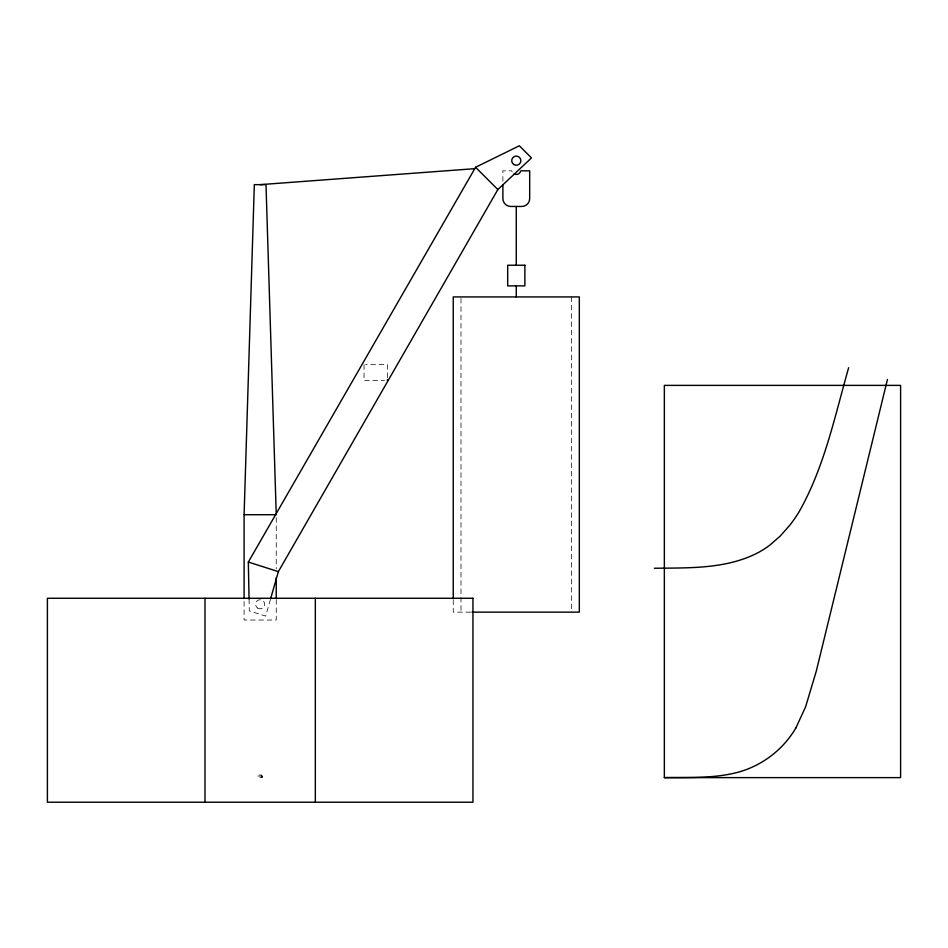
<?xml version="1.0" encoding="UTF-8"?>
<svg xmlns="http://www.w3.org/2000/svg" width="948" height="948" viewBox="0 0 948 948"><rect width="100%" height="100%" fill="white"/><g stroke="black" fill="none" stroke-linecap="round" stroke-linejoin="round"><path stroke-width="0.71" stroke-dasharray="4.74 3.56" d="M364.056 364.672L364.032 380.646L384.485 380.622M387.412 377.624L387.436 364.636L365.525 364.672M270.429 599.409L265.665 616.082L249.3 610.868L249.063 599.029M470.682 612.147L453.239 612.147L453.239 600.309M571.585 296.925L571.585 610.666M502.89 181.246L502.89 170.841L511.813 170.841A4.574 4.574 0 0 0 512.169 171.908M460.989 298.407L460.989 595.865M460.989 597.347L460.989 612.147M276.247 517.632L276.247 568.836M276.247 599.551L276.247 620.028L244.098 620.028L244.098 599.551M261.482 777.621L261.482 774.99L258.863 774.99L258.863 777.621M262.537 776.045L257.809 776.045L257.809 777.621L262.537 777.621L262.537 776.045M257.666 608.095A4.574 4.574 0 0 0 264.729 604.516A4.574 4.574 0 0 0 258.105 600.191A4.574 4.574 0 0 0 257.666 608.095"/><path stroke-width="1.42" d="M387.412 380.61L387.412 379.615M244.098 514.717L254.325 184.647L265.997 184.647L276.247 514.717L244.098 514.717L244.098 598.081M887.482 379.378L816.299 671.101L805.587 706.864L795.929 727.851M848.65 367.682C834.761 416.516 824.298 467.53 798.939 512.062A142.781 142.781 0 0 1 789.826 525.192L780.18 536.118L769.859 545.112A92.549 92.549 0 0 1 758.708 552.34C726.796 569.227 689.457 567.805 654.381 568.255M270.82 598.022L278.357 571.632L497.842 189.553L531.484 157.925L519.338 145.779L475.564 167.286L248.329 562.057L249.063 599.029M260.167 184.647L474.735 168.673M472.021 612.147L579.323 612.147L579.323 296.925L453.239 296.925L453.239 598.828M664.347 777.621L900.6 777.621L900.6 385.386L664.347 385.386L664.347 777.621C689.232 777.301 714.674 778.664 738.919 772.004A97.099 97.099 0 0 0 795.953 727.863M248.329 562.057L278.357 571.632M475.564 167.286L497.842 189.553M516.281 206.463L516.281 265.239M516.281 285.881L516.281 296.925M502.89 184.718L502.89 198.582A7.88 7.88 0 0 0 510.771 206.463L521.803 206.463A7.88 7.88 0 0 0 529.683 198.582L529.683 170.841L520.76 170.841A4.574 4.574 0 0 1 514.065 173.911M315.329 598.271L315.329 802.221M276.247 577.605L276.247 598.081M205.005 598.271L205.005 802.221M524.872 265.239L507.69 265.239L507.69 285.881L524.872 285.881L524.872 265.239M472.945 598.271L47.4 598.271L47.4 802.221L472.945 802.221L472.945 598.271M513.816 164.514A4.574 4.574 0 0 0 520.855 160.876A4.574 4.574 0 0 0 514.183 156.61A4.574 4.574 0 0 0 513.816 164.514"/></g></svg>
